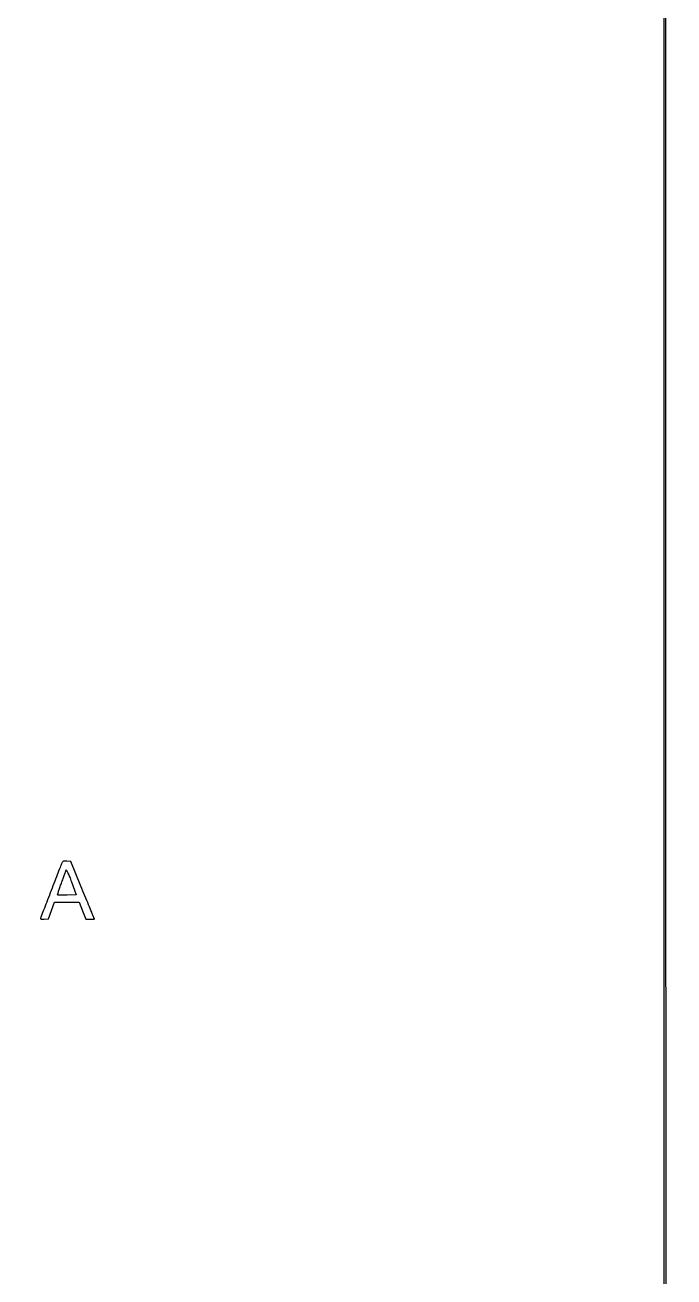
# Model space of a CAD drawing. Extents: x 0 to 836, y 5 to 589.
# Drawn here: x 781.4 to 836.1, y 163.1 to 268.6 of the extents above; entities that cross this region are included whole.
import ezdxf

# ---------------------------------------------------------------- set-up
doc = ezdxf.new("R2010")
doc.units = 0
doc.header["$MEASUREMENT"] = 0

msp = doc.modelspace()

# ---------------------------------------------------------------- linework, layer by layer
for points in [[(201.712326, 537.783562, -0.000001), (217.055896, 537.76491, -0.426088)], [(546.957638, 269.095817, -0.000001), (546.976289, 285.583213, -0.415883)], [(420.497259, 588.710259, 0.000013), (261.145696, 588.714318, 0.000021), (126.989856, 588.708632)], [(718.0002, 320.588723, -0.000011), (717.997333, 194.273324, -0.000202), (717.979042, 153.570589, -0.000014), (717.95733, 128.915092, -0.566366)], [(604.852986, 529.408162, -0.000002), (620.423836, 529.389509, -0.550615)], [(308.18842, 529.408162, -0.000002), (322.638019, 529.38951, -0.415836)], [(531.796111, 538.074638, -0.000002), (517.6951, 538.093291, -0.426056)], [(413.368417, 538.074638, -0.000002), (399.676779, 538.093291, -0.415815)], [(693.315638, 481.579418, -0.000002), (693.334294, 494.031443, -0.550517)], [(693.109162, 421.684687, -0.000002), (693.090507, 409.236574, -0.415775)], [(689.941022, 529.408162, -0.000003), (701.809045, 529.389505, -0.550493)], [(420.462, 4.7376), (836.1018, 4.7376), (836.1018, 4.9491, 0.047675), (836.091092, 5.061147, 0.173074), (836.05527, 5.121825, 0.144586), (835.98451, 5.152374, 0.030103), (835.848, 5.1606), (835.5942, 5.1606), (835.5942, 29.943407, 0.000223), (835.589332, 40.867792, 0.000628), (835.572933, 48.504221, 0.000026), (835.551504, 54.703733, 0.258997), (835.509671, 54.778456, -0.259848), (835.46748, 54.854103), (835.446278, 121.592707, -0.000059), (835.429914, 203.53197, -0.00002), (835.42504, 321.569549)], [(604.231838, 387.151416, -0.000003), (604.250494, 398.693431, -0.41574)], [(420.2505, 588.3084), (835.2558, 588.3084), (835.2558, 342.125004), (835.2558, 95.941608), (834.226362, 95.917854, 0.005656), (833.744752, 95.901288, 0.018842), (833.42937, 95.874932, 0.021618), (833.219886, 95.840203, 0.266746), (833.161812, 95.78835, 0.435089), (833.190699, 95.735497, 0.036882), (833.361226, 95.705153, 0.021253), (833.660636, 95.687207, 0.004341), (834.19125, 95.6826), (835.2558, 95.6826), (835.2558, 75.251752), (835.2558, 54.820903), (766.24335, 54.799702), (697.2309, 54.7785), (697.209608, 29.96955), (697.188315, 5.1606), (351.216758, 5.1606)], [(718.148241, 147.565102, 0.000075), (718.164575, 211.571705, 0.000026), (718.1694, 303.889409)]]:
    msp.add_lwpolyline(points, format="xyb")
for points in [[(784.467739, 197.805718, 0.002745), (784.38063, 197.584496, 0.000202), (784.145223, 196.976165, 0.000281), (783.865153, 196.250335, 0.000213), (783.55868, 195.453737, -0.000035), (783.258666, 194.673098, -0.000054), (782.998843, 193.9974, -0.000017), (782.773454, 193.411498, -0.001604), (782.740533, 193.326742, 0.22575), (782.744014, 193.277352, 0.201347), (782.784952, 193.245647, 0.070385), (782.881021, 193.233959, 0.013565), (783.056506, 193.242142), (783.416065, 193.2687), (783.66769, 193.96665), (783.919315, 194.6646), (784.956853, 194.6646), (785.994391, 194.6646), (786.2724, 193.9455), (786.550409, 193.2264), (786.918319, 193.2264), (787.28623, 193.2264), (787.142766, 193.58595, 0.00203), (787.048144, 193.820321, 0.000156), (786.791234, 194.448738, 0.000214), (786.48422, 195.198127, 0.000163), (786.147523, 196.0182), (785.295744, 198.0909), (784.948991, 198.116381, 0.022118), (784.734963, 198.122616, 0.140443), (784.631866, 198.091382, 0.135133), (784.55896, 198.009739, 0.019923)], [(784.985056, 195.274633, -0.004353), (784.689486, 195.26775, -0.006794), (784.434897, 195.267498, -0.002496), (784.217182, 195.271328, -0.19305), (784.185898, 195.284702, -0.277892), (784.178155, 195.3159, -0.00188), (784.264318, 195.591924, -0.006536), (784.369667, 195.910458, -0.004044), (784.501357, 196.282069, 0.000354), (784.638485, 196.660142, 0.000491), (784.760868, 196.999345, 0.000303), (784.863423, 197.285015, 0.006174), (784.893316, 197.3718, -0.665061), (784.927472, 197.374457, -0.010535), (785.042568, 197.138357, -0.012799), (785.183211, 196.812025, -0.006683), (785.342479, 196.3989), (785.749677, 195.2991)]]:
    msp.add_lwpolyline(points, format="xyb", close=True)

doc.saveas('drawing.dxf')
